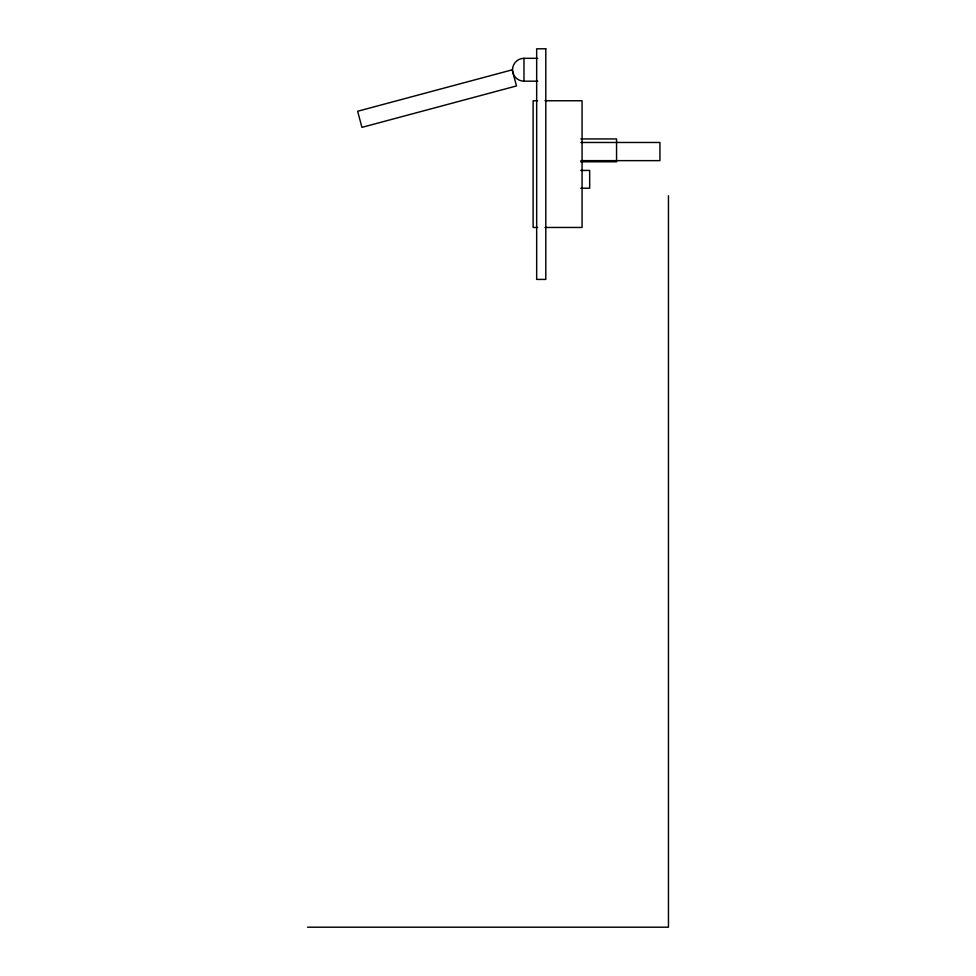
<?xml version="1.0" encoding="UTF-8"?>
<svg xmlns="http://www.w3.org/2000/svg" width="976" height="976" viewBox="0 0 976 976"><rect width="100%" height="100%" fill="white"/><g stroke="black" fill="none" stroke-linecap="round" stroke-linejoin="round"><path stroke-width="1.46" d="M537.691 81.179L523.978 81.179A11.431 11.431 0 0 1 512.546 69.747A11.431 11.431 0 0 1 523.978 58.316L537.691 58.316M537.569 100.76L533.116 100.76L533.116 227.457L537.569 227.457M544.986 100.76L582.074 100.76L582.074 227.457L544.986 227.457M580.781 138.934L616.564 138.934L616.564 161.796L580.781 161.796M580.879 142.472L659.935 142.472L659.935 160.637L580.879 160.637M580.769 170.434L589.675 170.434L589.675 188.222L580.769 188.222M307.538 927.2L668.462 927.2L668.462 195.786M523.978 58.316L523.978 81.179M512.168 69.845L357.631 111.264L361.937 127.368L516.487 85.949L512.168 69.845M545.804 48.8L536.666 48.8L536.666 279.417L545.804 279.417L545.804 48.8"/></g></svg>
